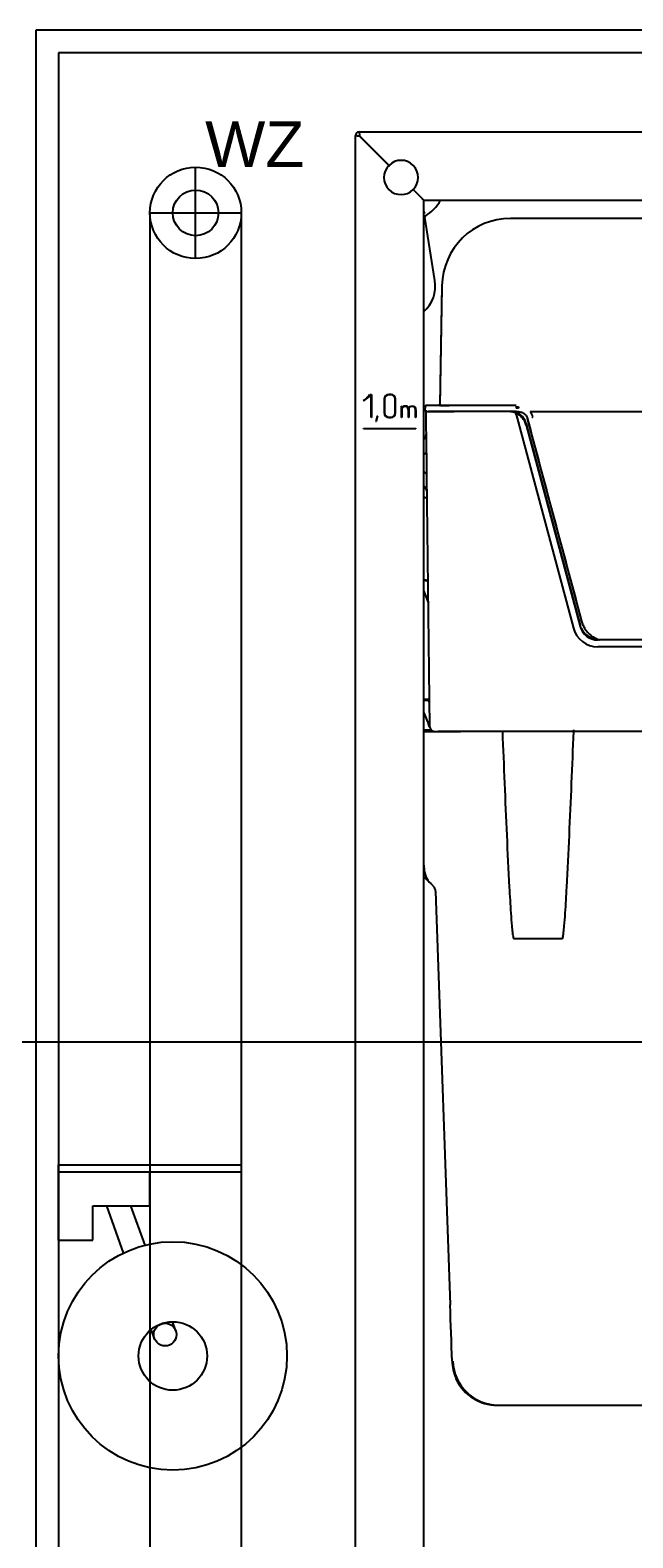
# Model space of a CAD drawing. Header units: millimetres. Extents: x 976 to 9349, y -1578 to 2211.
# Drawn here: x 2818.7 to 2845.1, y 836.1 to 902.1 of the extents above; entities that cross this region are included whole.
import ezdxf

# ---------------------------------------------------------------- set-up
doc = ezdxf.new("R2010")
doc.units = ezdxf.units.MM
for name, color, linetype in [('Inst - woda', 220, 'Continuous'), ('Płytki', 254, 'Continuous'), ('Wbudowane', 175, 'Continuous'), ('Ściany', 7, 'Continuous')]:
    doc.layers.add(name, color=color, linetype=linetype)

# ---------------------------------------------------------------- blocks, each defined once
blk = doc.blocks.new('Z$W@#24225')
at = {"linetype": 'Continuous'}
for p, q in [((0, 9.12), (0, 116.46)), ((0.16, 116.62), (49.84, 116.62)), ((0.202, 116.42), (0.2, 116.418)), ((0.2, 116.418), (1.469, 115.149)), ((1.471, 115.151), (0.202, 116.42)), ((1.469, 115.149), (1.504, 115.114)), ((1.506, 115.116), (1.471, 115.151)), ((2.529, 114.089), (2.8, 113.818)), ((2.802, 113.82), (2.531, 114.091)), ((2.8, 113.818), (3, 113.618)), ((3.002, 113.62), (2.802, 113.82)), ((3, 17.12), (3, 113.618)), ((3.002, 113.62), (46.998, 113.62)), ((3.027, 113.08), (3.053, 113.098)), ((3.481, 110.107), (3.039, 112.875)), ((17.2, 112.83), (6.791, 112.83)), ((3.792, 109.883), (3.701, 104.687)), ((3.792, 109.823), (3.701, 104.627)), ((0.624, 105.112), (0.71, 105.112)), ((0.695, 105.096), (0.643, 105.096)), ((0.695, 104.113), (0.695, 105.096)), ((0.71, 105.112), (0.71, 104.113)), ((1.56, 105.113), (1.46, 105.113)), ((1.56, 105.097), (1.46, 105.097)), ((0.366, 104.845), (0.35, 104.854)), ((1.26, 104.912), (1.26, 104.312)), ((1.275, 104.912), (1.275, 104.312)), ((1.745, 104.312), (1.745, 104.912)), ((1.76, 104.312), (1.76, 104.912)), ((2.011, 104.113), (2.011, 104.601)), ((2.011, 104.601), (2.027, 104.601)), ((2.027, 104.601), (2.026, 104.529)), ((2.027, 104.496), (2.027, 104.113)), ((2.323, 104.113), (2.323, 104.393)), ((2.339, 104.514), (2.339, 104.113)), ((2.635, 104.113), (2.635, 104.44)), ((2.651, 104.44), (2.651, 104.113)), ((3.06, 104.43), (3.05, 104.43)), ((3.101, 104.37), (3.05, 104.37)), ((3.65, 104.64), (3.099, 104.631)), ((3.101, 104.37), (3.1, 104.43)), ((3.12, 102.621), (3.1, 104.37)), ((3.1, 104.37), (4.329, 104.37)), ((7.047, 104.37), (3.206, 104.37)), ((6.707, 104.37), (4.329, 104.37)), ((7.028, 104.363), (7.047, 104.29)), ((7.028, 104.303), (9.551, 94.885)), ((7.047, 104.591), (7.047, 104.577)), ((7.047, 104.572), (7.143, 104.572)), ((7.047, 104.572), (7.047, 104.522)), ((7.143, 104.522), (7.047, 104.522)), ((7.047, 104.37), (7.143, 104.37)), ((7.047, 104.232), (7.047, 104.37)), ((7.143, 104.572), (7.143, 104.522)), ((7.663, 104.37), (15.699, 104.37)), ((0.71, 104.113), (0.695, 104.113)), ((0.896, 103.942), (0.912, 103.942)), ((0.972, 104.165), (0.958, 104.17)), ((1.46, 104.128), (1.56, 104.128)), ((1.46, 104.113), (1.56, 104.113)), ((2.027, 104.113), (2.011, 104.113)), ((2.339, 104.113), (2.323, 104.113)), ((2.651, 104.113), (2.635, 104.113)), ((7.479, 103.837), (9.841, 95.023)), ((7.479, 103.777), (9.841, 94.963)), ((7.528, 104.074), (9.906, 95.2)), ((0.35, 103.613), (0.35, 103.628)), ((0.35, 103.628), (2.65, 103.628)), ((2.65, 103.613), (0.35, 103.613)), ((2.65, 103.628), (2.65, 103.613)), ((3.257, 90.568), (3.131, 101.601)), ((3.11, 100.594), (3.11, 100.612)), ((3, 97.012), (3.143, 96.987)), ((3, 96.991), (3.14, 96.967)), ((3, 96.506), (3.175, 96.042)), ((3.184, 96.938), (3.165, 96.938)), ((3.175, 96.042), (3.195, 95.988)), ((17.215, 94.37), (10.614, 94.37)), ((17.2, 94.07), (10.614, 94.07)), ((3, 91.801), (3.189, 91.784)), ((3, 91.741), (3.189, 91.724)), ((3, 91.186), (3.205, 90.678)), ((3.25, 90.568), (3.205, 90.678)), ((3.258, 90.549), (3.25, 90.568)), ((3.289, 90.46), (3.289, 90.472)), ((3.29, 90.43), (3.289, 90.46)), ((3.29, 90.46), (3.29, 90.43)), ((3, 90.43), (3.314, 90.43)), ((3, 90.37), (3.589, 90.37)), ((3.457, 90.37), (4.489, 90.37)), ((5.213, 90.37), (3.627, 90.37)), ((4.489, 90.37), (4.598, 90.37)), ((6, 90.37), (5.213, 90.37)), ((6.361, 90.37), (6, 90.37)), ((6.452, 90.37), (6.361, 90.37)), ((9.548, 90.37), (6.452, 90.37)), ((9.639, 90.37), (9.548, 90.37)), ((10, 90.37), (9.639, 90.37)), ((13.3, 90.37), (10, 90.37)), ((3.004, 84.391), (3, 84.641)), ((3.002, 83.997), (3.297, 83.702)), ((3.297, 83.702), (3.471, 83.528)), ((3.51, 83.375), (3.525, 82.953)), ((3.525, 82.953), (4.148, 65.255)), ((9.051, 81.286), (6.949, 81.286)), ((6.211, 60.87), (6.265, 60.87)), ((6.265, 60.87), (14.404, 60.87))]:
    blk.add_line(p, q, dxfattribs=at)
for centre, radius, start, end in [((0.16, 116.46), 0.16, 90, 180), ((2, 114.62), 0.75, 135.10804, 314.89196), ((2, 114.62), 0.75, 315.10804, 134.89196), ((2, 114.62), 2, 302.05426, 330), ((2, 109.87), 1.5, 311.81031, 9.08472), ((0.039, 105.459), 0.679, 297.22317, 329.37323), ((0.053, 105.467), 0.697, 296.69552, 327.81738), ((1.46, 104.912), 0.2, 90, 180), ((1.46, 104.912), 0.185, 90, 180), ((1.56, 104.912), 0.2, 0, 90), ((1.56, 104.912), 0.185, 0, 90), ((1.46, 104.312), 0.2, 180, 270), ((1.46, 104.312), 0.185, 180, 270), ((1.56, 104.312), 0.185, 270, 0), ((1.56, 104.312), 0.2, 270, 0), ((2.181, 104.43), 0.183, 119.52828, 147.32585), ((2.182, 104.429), 0.169, 119.61722, 156.56927), ((2.182, 104.417), 0.195, 61.56157, 117.93801), ((2.181, 104.416), 0.18, 61.78156, 117.49296), ((2.206, 104.483), 0.126, 18.40713, 57.10036), ((2.464, 104.443), 0.171, 358.87728, 42.68982), ((2.467, 104.444), 0.184, 358.80958, 43.21279), ((3.1, 104.581), 0.05, 91.01074, 179.98942), ((3.1, 104.521), 0.05, 130.65877, 179.98942), ((5.789, -3140.085), 3244.717, 89.977797, 90.047506), ((3.681, 102.592), 2.048, 88.51454, 90.86446), ((4.8, 260.483), 155.847, 269.60802, 269.74711), ((6.707, 103.57), 0.8, 66.31781, 90), ((6.707, 103.63), 0.8, 15, 66.31781), ((6.707, 103.57), 0.8, 15, 66.31781), ((7.663, 104.369), 0.000731, 87.65079, 125.39254), ((7.123, 103.957), 0.68, 15.62913, 37.42783), ((2.192, 103.715), 1.315, 159.79059, 170.08691), ((2.192, 103.715), 1.3, 159.78702, 169.97135), ((4042.424, 1180.926), 4176.124, 194.942846, 195.062246), ((2.711, 103.42), 0.4, 316.3123, 0.65), ((2.812, 103.38), 0.3, 308.83042, 311.47268), ((-51.435, 101.492), 54.567, 0.11441, 1.18559), ((2.74, 100.82), 0.4, 0.65, 49.50618), ((99.68, 370.49), 286.652, 250.2891, 250.31255), ((2.779, 100.567), 0.335, 7.73908, 12.50469), ((3.093, 100.607), 0.05, 4.60295, 35.1398), ((3.134, 96.997), 0.05, 0.65, 80), ((3.135, 96.937), 0.03, 0.65, 80), ((3.134, 96.937), 0.05, 0.65, 80), ((10.614, 95.17), 1.1, 195, 270), ((10.614, 95.23), 0.8, 195, 196.61611), ((10.614, 95.17), 0.8, 195, 270), ((10.614, 95.23), 0.8, 205.48586, 266.37689), ((3.193, 91.834), 0.05, 265, 354.3377), ((3.193, 91.774), 0.05, 265, 0.65), ((3.457, 90.57), 0.2, 180.65, 270), ((4.004, 84.409), 1, 181, 225), ((6.296, 62.877), 2.063, 182.13434, 204.09205), ((6.292, 62.876), 2.058, 198.34497, 201.14913)]:
    blk.add_arc(centre, radius, start, end, dxfattribs=at)
for centre, major_axis, ratio, start_param, end_param in [((6.792, 109.83), (2.679, -1.351), 0.999812, 2.037942, 3.591136), ((3.651, 104.688), (0.05, 0), 0.999848, 4.712389, 6.265735), ((7.778, 104.14), (-0.0483, -0.0129), 0.002866, 0.019655, 1.570028), ((2.72, 102.616), (-0.4, -0.005), 0.382019, 2.342374, 3.141593), ((2.731, 101.596), (0.4, 0.005), 0.402549, 0, 0.83009), ((3.092, 100.628), (-0.05, -0.0006), 0.242043, 3.141593, 4.692189), ((3.194, 91.674), (0.0055, -0.0507), 0.001464, 3.141303, 4.729486), ((3.194, 91.672), (-0.05, -0.0006), 0.017451, 3.141593, 4.712191), ((3.207, 90.567), (-0.05, -0.0006), 0.017451, 3.141593, 3.667128), ((3.21, 83.364), (-0.212, -0.212), 0.999673, 2.390938, 3.141593), ((3.21, 83.364), (0.212, 0.212), 0.999673, 5.53253, 6.283185), ((4.152, 65.059), (0.397, -11.258), 0.00031, 1.368818, 1.588249), ((6.265, 62.87), (0, -2), 0.998989, 4.74729, 6.283185), ((6.211, 62.87), (-2, 0), 0.999848, 0.455059, 1.570796)]:
    blk.add_ellipse(centre, major_axis=major_axis, ratio=ratio, start_param=start_param, end_param=end_param, dxfattribs=at)
for points, knots in [([(0.2, 116.418), (0.174, 116.421), (0.148, 116.425), (0.099, 116.432), (0.077, 116.436), (0.04, 116.443), (0.025, 116.446), (0.005, 116.453), (0, 116.457), (0, 116.46)], [0, 0, 0, 0, 0.25, 0.25, 0.5, 0.5, 0.75, 0.75, 1, 1, 1, 1]), ([(0.202, 116.42), (0.2, 116.433), (0.197, 116.459), (0.193, 116.484), (0.19, 116.509), (0.186, 116.532), (0.183, 116.552), (0.179, 116.571), (0.176, 116.587), (0.172, 116.6), (0.169, 116.61), (0.165, 116.617), (0.162, 116.62), (0.16, 116.62)], [0, 0, 0, 0, 0.125, 0.25, 0.25, 0.375, 0.5, 0.5, 0.625, 0.75, 0.75, 0.875, 1, 1, 1, 1]), ([(3.061, 112.925), (3.053, 112.92), (3.046, 112.912), (3.038, 112.894), (3.037, 112.884), (3.039, 112.875)], [0, 0, 0, 0, 0.5, 0.5, 1, 1, 1, 1]), ([(2.326, 104.523), (2.366, 104.582), (2.419, 104.612), (2.534, 104.612), (2.574, 104.598), (2.601, 104.57)], [0, 0, 0, 0, 0.560976, 0.560976, 1, 1, 1, 1]), ([(2.59, 104.559), (2.566, 104.584), (2.532, 104.596), (2.454, 104.596), (2.427, 104.59), (2.379, 104.563), (2.358, 104.542), (2.339, 104.514)], [0, 0, 0, 0, 0.399395, 0.399395, 0.699698, 0.699698, 1, 1, 1, 1]), ([(7.143, 104.37), (7.187, 104.37), (7.23, 104.363), (7.313, 104.335), (7.351, 104.314), (7.403, 104.274), (7.419, 104.26), (7.449, 104.228), (7.462, 104.211), (7.487, 104.175), (7.497, 104.156), (7.515, 104.116), (7.523, 104.096), (7.528, 104.074)], [0, 0, 0, 0, 0.25, 0.25, 0.5, 0.5, 0.625, 0.625, 0.75, 0.75, 0.875, 0.875, 1, 1, 1, 1]), ([(3.093, 100.64), (3.097, 100.628), (3.101, 100.616), (3.108, 100.598), (3.11, 100.592), (3.11, 100.594)], [0, 0, 0, 0, 0.5, 0.5, 1, 1, 1, 1]), ([(9.906, 95.2), (9.923, 95.136), (9.945, 95.075), (9.999, 94.956), (10.031, 94.899), (10.104, 94.789), (10.145, 94.738), (10.234, 94.643), (10.282, 94.599), (10.361, 94.539), (10.388, 94.519), (10.443, 94.484), (10.471, 94.467), (10.557, 94.421), (10.617, 94.395), (10.686, 94.372), (10.693, 94.37), (10.699, 94.367)], [0, 0, 0, 0, 0.125, 0.125, 0.25, 0.25, 0.375, 0.375, 0.5, 0.5, 0.5625, 0.5625, 0.625, 0.625, 0.75, 0.75, 0.7632579, 0.7632579, 0.7632579, 0.7632579]), ([(6.949, 81.286), (6.943, 81.286), (6.941, 81.293), (6.936, 81.304), (6.934, 81.31), (6.929, 81.327), (6.926, 81.338), (6.919, 81.373), (6.915, 81.397), (6.905, 81.467), (6.899, 81.514), (6.883, 81.656), (6.874, 81.75), (6.85, 82.034), (6.836, 82.223), (6.798, 82.79), (6.776, 83.169), (6.713, 84.306), (6.677, 85.064), (6.574, 87.337), (6.512, 88.854), (6.452, 90.37)], [0, 0, 0, 0, 0.001953, 0.001953, 0.003906, 0.003906, 0.007812, 0.007812, 0.015625, 0.015625, 0.03125, 0.03125, 0.0625, 0.0625, 0.125, 0.125, 0.25, 0.25, 0.5, 0.5, 1, 1, 1, 1]), ([(9.548, 90.37), (9.488, 88.854), (9.426, 87.337), (9.323, 85.063), (9.287, 84.305), (9.224, 83.169), (9.202, 82.79), (9.164, 82.222), (9.15, 82.033), (9.126, 81.75), (9.117, 81.655), (9.101, 81.514), (9.095, 81.467), (9.085, 81.397), (9.081, 81.373), (9.074, 81.338), (9.071, 81.327), (9.066, 81.31), (9.064, 81.304), (9.059, 81.293), (9.057, 81.286), (9.051, 81.286)], [0, 0, 0, 0, 0.5, 0.5, 0.75, 0.75, 0.875, 0.875, 0.9375, 0.9375, 0.96875, 0.96875, 0.984375, 0.984375, 0.992188, 0.992188, 0.996094, 0.996094, 0.998047, 0.998047, 1, 1, 1, 1]), ([(4.363, 62.161), (4.369, 62.145), (4.38, 62.115), (4.396, 62.075), (4.407, 62.051), (4.409, 62.044), (4.41, 62.043), (4.41, 62.043)], [0, 0, 0, 0, 0.230443, 0.5125906, 0.7056714, 0.7844685, 0.8042112, 0.8042112, 0.8042112, 0.8042112]), ([(4.415, 61.991), (4.411, 61.998), (4.409, 62.004), (4.406, 62.019), (4.405, 62.026), (4.405, 62.033)], [0, 0, 0, 0, 0.5, 0.5, 1, 1, 1, 1])]:
    blk.add_open_spline(points, degree=3, knots=knots, dxfattribs=at)
for points in [[(2.323, 104.393), (2.313, 104.526), (2.296, 104.555), (2.266, 104.575)], [(3.05, 104.37), (3.05, 104.42), (3.05, 104.471), (3.05, 104.521)], [(9.548, 90.43), (9.547, 90.415), (9.547, 90.401), (9.546, 90.386)]]:
    blk.add_open_spline(points, degree=3, dxfattribs=at)
blk = doc.blocks.new('Z$W@#28632')
for p, q in [((0, 10.067), (0, 13.367)), ((0, 13.367), (8, 13.367)), ((8, 13.367), (8, 13.067)), ((0, 13.067), (8, 13.067)), ((4, 11.567), (4, 13.067)), ((1.5, 10.067), (1.5, 11.567)), ((1.5, 11.567), (4, 11.567)), ((2.845, 9.512), (2.106, 11.567)), ((3.786, 9.85), (3.168, 11.567)), ((0, 10.067), (1.5, 10.067)), ((4.193, 5.766), (4.051, 6.161)), ((5.138, 6.094), (4.992, 6.5))]:
    blk.add_line(p, q)
for centre, radius in [((5, 5), 5), ((5, 5), 1.5), ((4.664, 5.935), 0.5)]:
    blk.add_circle(centre, radius)

msp = doc.modelspace()

# ---------------------------------------------------------------- linework, layer by layer
at = {"layer": 'Inst - woda'}
for p, q in [((2825.972, 892.15), (2825.972, 896.15)), ((2825.972, 892.15), (2825.972, 896.15)), ((2823.972, 894.15), (2827.972, 894.15)), ((2823.972, 894.15), (2827.972, 894.15)), ((2823.972, 894.15), (2823.972, 781.15)), ((2827.972, 894.15), (2827.972, 781.15))]:
    msp.add_line(p, q, dxfattribs=at)
for radius in [2, 1]:
    msp.add_circle((2825.972, 894.15), radius, dxfattribs=at)
at = {"layer": 'Płytki'}
for p, q in [((2818.972, 902.15), (2818.972, 782.15)), ((2897.972, 902.15), (2818.972, 902.15)), ((2818.38, 857.85), (2967.972, 857.85))]:
    msp.add_line(p, q, dxfattribs=at)
at = {"layer": 'Ściany'}
for p, q in [((2896.972, 901.15), (2819.972, 901.15)), ((2819.972, 901.15), (2819.972, 781.15))]:
    msp.add_line(p, q, dxfattribs=at)

# ---------------------------------------------------------------- block references
at = {"layer": 'Inst - woda'}
msp.add_blockref('Z$W@#24225', (2832.972, 781.08), dxfattribs=at)
at = {"layer": 'Wbudowane'}
msp.add_blockref('Z$W@#28632', (2819.972, 839.105), dxfattribs=at)

# ---------------------------------------------------------------- texts
at = {"layer": 'Inst - woda', "insert": (2828.56, 897.155), "char_height": 2, "width": 9.88531, "attachment_point": 5}
msp.add_mtext('{\\fArial|b0|i0|c238|p0;WZ}', dxfattribs=at)

doc.saveas('drawing.dxf')
